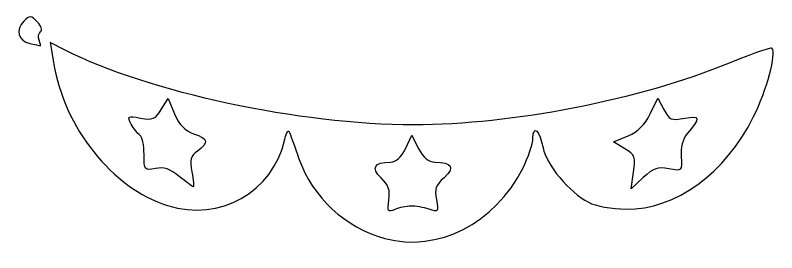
# Model space of a CAD drawing. Header units: centimetres. Extents: x -12.8 to 12.9, y -8 to 8.9.
# Drawn here: x -12.84 to -4.57, y 6.36 to 8.94 of the extents above; entities that cross this region are included whole.
import ezdxf

# ---------------------------------------------------------------- set-up
doc = ezdxf.new("R2010")
doc.units = ezdxf.units.CM
doc.header["$MEASUREMENT"] = 0
doc.layers.add('Layer 1', color=7, linetype='Continuous')

msp = doc.modelspace()

# ---------------------------------------------------------------- linework, layer by layer
at = {"layer": 'Layer 1'}
for points, knots in [([(-12.6863, 8.63119), (-12.80949, 8.65528), (-12.84319, 8.7815), (-12.75094, 8.87331), (-12.75094, 8.87331), (-12.68597, 8.93797), (-12.6728, 8.93712), (-12.60261, 8.86371), (-12.60261, 8.86371), (-12.56025, 8.8194), (-12.54419, 8.77165), (-12.56693, 8.75759), (-12.56693, 8.75759), (-12.58967, 8.74353), (-12.59688, 8.70234), (-12.58296, 8.66605), (-12.58296, 8.66605), (-12.56903, 8.62976), (-12.56486, 8.60282), (-12.57369, 8.60618), (-12.57369, 8.60618), (-12.58252, 8.60955), (-12.63319, 8.6208), (-12.6863, 8.63118), (-12.6863, 8.63118), (-12.6863, 8.63118), (-12.6863, 8.63119), (-12.6863, 8.63119)], [0, 0, 0, 0, 0.125, 0.125, 0.125, 0.125, 0.25, 0.25, 0.25, 0.25, 0.375, 0.375, 0.375, 0.375, 0.5, 0.5, 0.5, 0.5, 0.625, 0.625, 0.625, 0.625, 0.75, 0.75, 0.75, 0.75, 1, 1, 1, 1]), ([(-8.82672, 6.5113), (-9.25868, 6.6294), (-9.60968, 6.95538), (-9.76025, 7.3783), (-9.76025, 7.3783), (-9.80144, 7.49401), (-9.84587, 7.61902), (-9.85897, 7.6561), (-9.85897, 7.6561), (-9.87429, 7.69945), (-9.89391, 7.67537), (-9.91392, 7.58867), (-9.91392, 7.58867), (-10.04723, 7.0111), (-10.61657, 6.68909), (-11.18713, 6.86855), (-11.18713, 6.86855), (-11.78916, 7.05791), (-12.31157, 7.71448), (-12.42855, 8.42878), (-12.42855, 8.42878), (-12.42855, 8.42878), (-12.46307, 8.63957), (-12.46307, 8.63957), (-12.46307, 8.63957), (-12.46307, 8.63957), (-12.30165, 8.55788), (-12.30165, 8.55788), (-12.30165, 8.55788), (-11.39505, 8.09911), (-9.747, 7.746), (-8.5124, 7.746), (-8.5124, 7.746), (-7.44201, 7.746), (-6.06243, 8.01578), (-5.08607, 8.41603), (-5.08607, 8.41603), (-4.8406, 8.51666), (-4.63083, 8.59005), (-4.6199, 8.57913), (-4.6199, 8.57913), (-4.568, 8.52723), (-4.67724, 8.11983), (-4.81911, 7.83626), (-4.81911, 7.83626), (-5.13142, 7.21199), (-5.66577, 6.82418), (-6.20665, 6.82924), (-6.20665, 6.82924), (-6.36208, 6.83069), (-6.53493, 6.86232), (-6.61459, 6.90388), (-6.61459, 6.90388), (-6.82233, 7.01227), (-7.07408, 7.31453), (-7.10823, 7.49658), (-7.10823, 7.49658), (-7.14342, 7.68414), (-7.21805, 7.75452), (-7.21805, 7.60015), (-7.21805, 7.60015), (-7.21805, 7.54174), (-7.26796, 7.39389), (-7.32897, 7.2716), (-7.32897, 7.2716), (-7.6271, 6.67397), (-8.2553, 6.35508), (-8.82671, 6.5113), (-8.82671, 6.5113), (-8.82671, 6.5113), (-8.82672, 6.5113), (-8.82672, 6.5113)], [0, 0, 0, 0, 0.0526316, 0.0526316, 0.0526316, 0.0526316, 0.1052632, 0.1052632, 0.1052632, 0.1052632, 0.1578947, 0.1578947, 0.1578947, 0.1578947, 0.2105263, 0.2105263, 0.2105263, 0.2105263, 0.2631579, 0.2631579, 0.2631579, 0.2631579, 0.3157895, 0.3157895, 0.3157895, 0.3157895, 0.3684211, 0.3684211, 0.3684211, 0.3684211, 0.4210526, 0.4210526, 0.4210526, 0.4210526, 0.4736842, 0.4736842, 0.4736842, 0.4736842, 0.5263158, 0.5263158, 0.5263158, 0.5263158, 0.5789474, 0.5789474, 0.5789474, 0.5789474, 0.6315789, 0.6315789, 0.6315789, 0.6315789, 0.6842105, 0.6842105, 0.6842105, 0.6842105, 0.7368421, 0.7368421, 0.7368421, 0.7368421, 0.7894737, 0.7894737, 0.7894737, 0.7894737, 0.8421053, 0.8421053, 0.8421053, 0.8421053, 0.8947368, 0.8947368, 0.8947368, 0.8947368, 1, 1, 1, 1]), ([(-10.9245, 7.23399), (-10.94958, 7.3677), (-10.9386, 7.4077), (-10.86208, 7.4613), (-10.86208, 7.4613), (-10.73519, 7.55018), (-10.7453, 7.59402), (-10.90561, 7.6499), (-10.90561, 7.6499), (-10.99932, 7.68257), (-11.06397, 7.75001), (-11.11218, 7.86541), (-11.11218, 7.86541), (-11.11218, 7.86541), (-11.18236, 8.03337), (-11.18236, 8.03337), (-11.18236, 8.03337), (-11.18236, 8.03337), (-11.25595, 7.91209), (-11.25595, 7.91209), (-11.25595, 7.91209), (-11.31982, 7.80682), (-11.34956, 7.79456), (-11.48115, 7.81925), (-11.48115, 7.81925), (-11.62383, 7.84602), (-11.62982, 7.8422), (-11.58283, 7.7544), (-11.58283, 7.7544), (-11.55537, 7.70309), (-11.51278, 7.64868), (-11.48819, 7.63348), (-11.48819, 7.63348), (-11.4636, 7.61828), (-11.44348, 7.52452), (-11.44348, 7.42512), (-11.44348, 7.42512), (-11.44348, 7.25151), (-11.43861, 7.24544), (-11.31986, 7.27089), (-11.31986, 7.27089), (-11.22844, 7.29048), (-11.16112, 7.26841), (-11.06139, 7.18618), (-11.06139, 7.18618), (-10.98722, 7.12502), (-10.91923, 7.07425), (-10.9103, 7.07336), (-10.9103, 7.07336), (-10.90137, 7.07247), (-10.90775, 7.14476), (-10.9245, 7.234), (-10.9245, 7.234), (-10.9245, 7.234), (-10.9245, 7.23399), (-10.9245, 7.23399)], [0, 0, 0, 0, 0.0666667, 0.0666667, 0.0666667, 0.0666667, 0.1333333, 0.1333333, 0.1333333, 0.1333333, 0.2, 0.2, 0.2, 0.2, 0.2666667, 0.2666667, 0.2666667, 0.2666667, 0.3333333, 0.3333333, 0.3333333, 0.3333333, 0.4, 0.4, 0.4, 0.4, 0.4666667, 0.4666667, 0.4666667, 0.4666667, 0.5333333, 0.5333333, 0.5333333, 0.5333333, 0.6, 0.6, 0.6, 0.6, 0.6666667, 0.6666667, 0.6666667, 0.6666667, 0.7333333, 0.7333333, 0.7333333, 0.7333333, 0.8, 0.8, 0.8, 0.8, 0.8666667, 0.8666667, 0.8666667, 0.8666667, 1, 1, 1, 1]), ([(-5.74108, 7.26855), (-5.59808, 7.23995), (-5.59632, 7.24168), (-5.60703, 7.4006), (-5.60703, 7.4006), (-5.6134, 7.49525), (-5.58918, 7.59499), (-5.54825, 7.64258), (-5.54825, 7.64258), (-5.39347, 7.82254), (-5.39668, 7.85029), (-5.56855, 7.81804), (-5.56855, 7.81804), (-5.71365, 7.79082), (-5.73675, 7.80043), (-5.79543, 7.91242), (-5.79543, 7.91242), (-5.79543, 7.91242), (-5.86076, 8.03711), (-5.86076, 8.03711), (-5.86076, 8.03711), (-5.86076, 8.03711), (-5.9426, 7.86549), (-5.9426, 7.86549), (-5.9426, 7.86549), (-5.99782, 7.74969), (-6.076, 7.67226), (-6.18297, 7.62743), (-6.18297, 7.62743), (-6.18297, 7.62743), (-6.3415, 7.56099), (-6.3415, 7.56099), (-6.3415, 7.56099), (-6.3415, 7.56099), (-6.21892, 7.48638), (-6.21892, 7.48638), (-6.21892, 7.48638), (-6.1086, 7.41923), (-6.09909, 7.39363), (-6.12381, 7.23051), (-6.12381, 7.23051), (-6.12381, 7.23051), (-6.15128, 7.04925), (-6.15128, 7.04925), (-6.15128, 7.04925), (-6.15128, 7.04925), (-6.01863, 7.17339), (-6.01863, 7.17339), (-6.01863, 7.17339), (-5.90963, 7.2754), (-5.86015, 7.29236), (-5.74108, 7.26855)], [0, 0, 0, 0, 0.0714286, 0.0714286, 0.0714286, 0.0714286, 0.1428571, 0.1428571, 0.1428571, 0.1428571, 0.2142857, 0.2142857, 0.2142857, 0.2142857, 0.2857143, 0.2857143, 0.2857143, 0.2857143, 0.3571429, 0.3571429, 0.3571429, 0.3571429, 0.4285714, 0.4285714, 0.4285714, 0.4285714, 0.5, 0.5, 0.5, 0.5, 0.5714286, 0.5714286, 0.5714286, 0.5714286, 0.6428571, 0.6428571, 0.6428571, 0.6428571, 0.7142857, 0.7142857, 0.7142857, 0.7142857, 0.7857143, 0.7857143, 0.7857143, 0.7857143, 0.8571429, 0.8571429, 0.8571429, 0.8571429, 1, 1, 1, 1]), ([(-8.54412, 6.86336), (-8.49467, 6.86428), (-8.40571, 6.84854), (-8.34643, 6.82839), (-8.34643, 6.82839), (-8.24465, 6.79379), (-8.24022, 6.79961), (-8.26686, 6.93283), (-8.26686, 6.93283), (-8.28978, 7.04744), (-8.2741, 7.09215), (-8.18328, 7.17111), (-8.18328, 7.17111), (-8.06133, 7.27714), (-8.09852, 7.33948), (-8.28449, 7.34076), (-8.28449, 7.34076), (-8.35137, 7.34122), (-8.40939, 7.38963), (-8.45973, 7.48696), (-8.45973, 7.48696), (-8.45973, 7.48696), (-8.53498, 7.63248), (-8.53498, 7.63248), (-8.53498, 7.63248), (-8.53498, 7.63248), (-8.60389, 7.48696), (-8.60389, 7.48696), (-8.60389, 7.48696), (-8.64859, 7.39259), (-8.70548, 7.3412), (-8.76579, 7.34076), (-8.76579, 7.34076), (-8.94358, 7.33944), (-8.98089, 7.27637), (-8.86711, 7.16947), (-8.86711, 7.16947), (-8.78746, 7.09464), (-8.76712, 7.03664), (-8.78288, 6.92925), (-8.78288, 6.92925), (-8.80124, 6.80414), (-8.7938, 6.79198), (-8.71884, 6.82469), (-8.71884, 6.82469), (-8.67219, 6.84504), (-8.59356, 6.86244), (-8.54412, 6.86336)], [0, 0, 0, 0, 0.0769231, 0.0769231, 0.0769231, 0.0769231, 0.1538462, 0.1538462, 0.1538462, 0.1538462, 0.2307692, 0.2307692, 0.2307692, 0.2307692, 0.3076923, 0.3076923, 0.3076923, 0.3076923, 0.3846154, 0.3846154, 0.3846154, 0.3846154, 0.4615385, 0.4615385, 0.4615385, 0.4615385, 0.5384615, 0.5384615, 0.5384615, 0.5384615, 0.6153846, 0.6153846, 0.6153846, 0.6153846, 0.6923077, 0.6923077, 0.6923077, 0.6923077, 0.7692308, 0.7692308, 0.7692308, 0.7692308, 0.8461538, 0.8461538, 0.8461538, 0.8461538, 1, 1, 1, 1])]:
    msp.add_open_spline(points, degree=3, knots=knots, dxfattribs=at)

doc.saveas('drawing.dxf')
